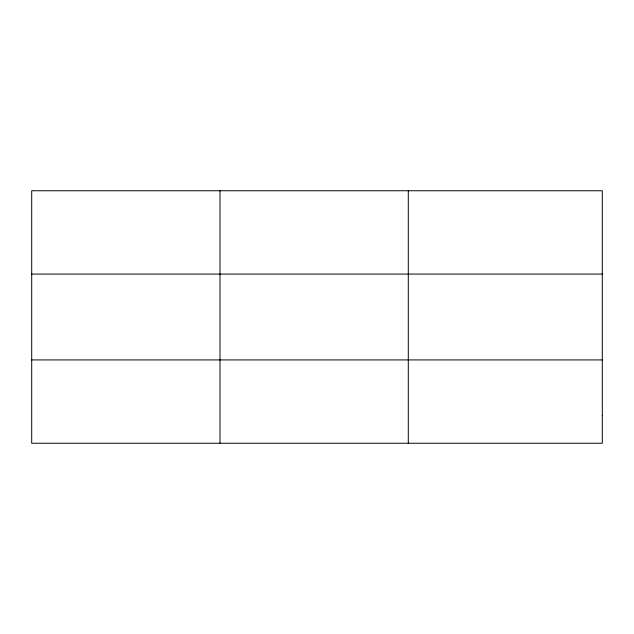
<?xml version="1.0" encoding="UTF-8"?>
<svg xmlns="http://www.w3.org/2000/svg" width="634" height="634" viewBox="0 0 634 634"><rect width="100%" height="100%" fill="white"/><g stroke="black" fill="none" stroke-linecap="round" stroke-linejoin="round"><path stroke-width="0.95" d="M219.998 443.245L219.998 190.755M408.296 443.245L408.296 190.755M31.7 274.078L602.3 274.078M31.7 359.922L602.3 359.922M602.3 415.468L602.3 443.245L31.7 443.245L31.7 190.755L602.3 190.755L602.3 415.468"/></g></svg>
